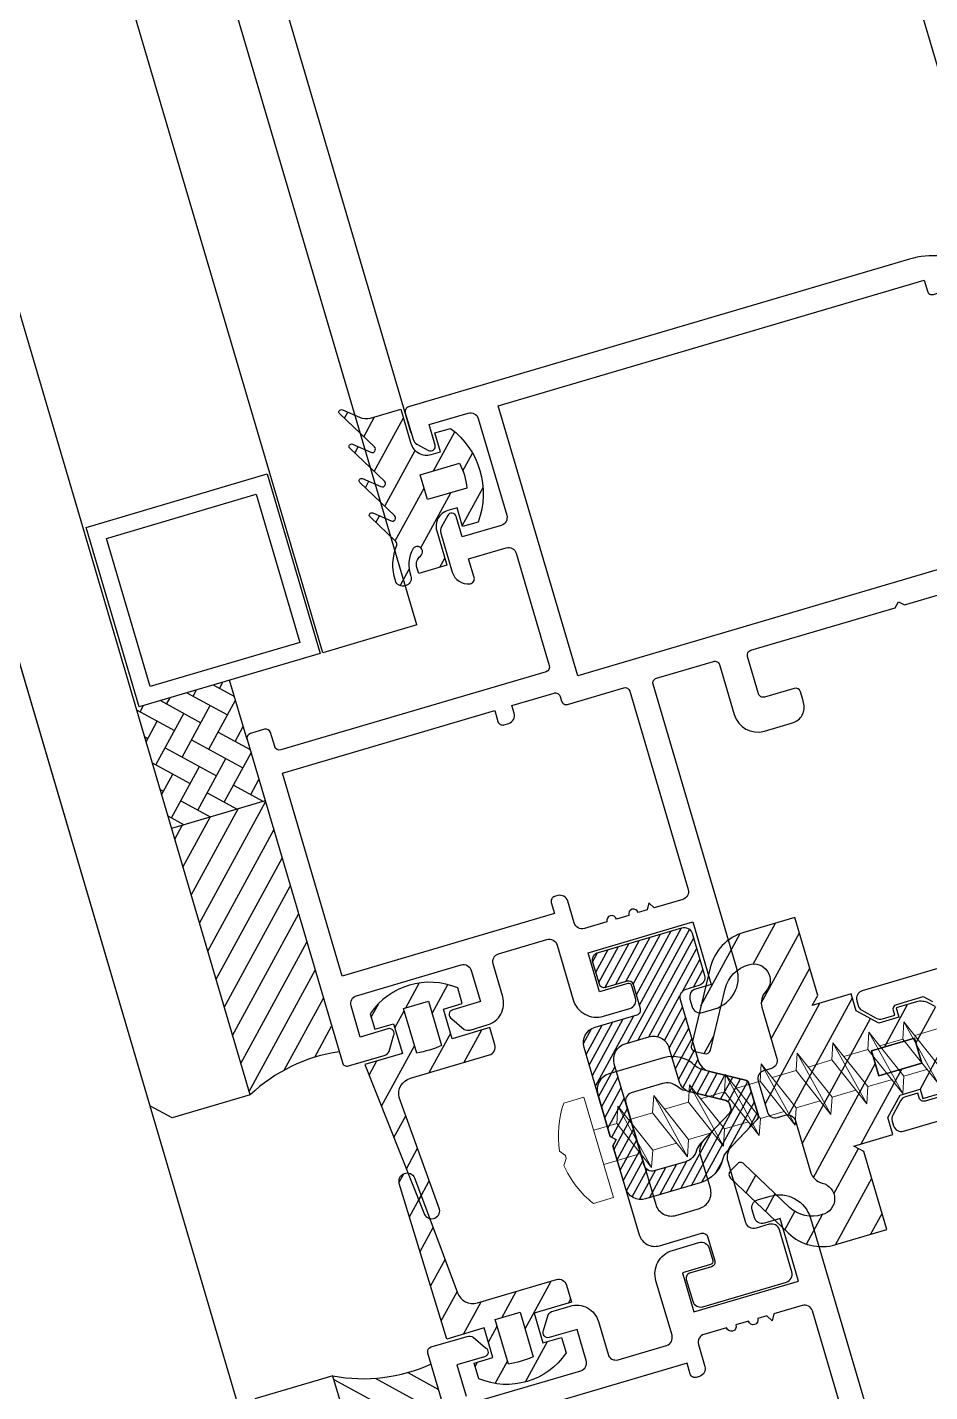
# Model space of a CAD drawing. Header units: millimetres. Extents: x 62878 to 70819, y -67946 to -61850.
# Drawn here: x 64561.86 to 64567.4, y -66936.96 to -66928.58 of the extents above; entities that cross this region are included whole.
import ezdxf

# ---------------------------------------------------------------- set-up
doc = ezdxf.new("R2010")
doc.units = ezdxf.units.MM
doc.layers.add('alan hesabı1', color=7, linetype='Continuous', plot=False)
doc.layers.add('DOGRAMA', color=171, linetype='Continuous', lineweight=0)
pattern_1 = [(61.42665841833924, (64608.11325394075, -67037.48597381616), (0.1394151397588898, -0.07592747398675415), [])]

# ---------------------------------------------------------------- blocks, each defined once
blk = doc.blocks.new('a2we')
at = {"lineweight": 5, "ltscale": 0.5}
for p, q in [((-196.0144480926461, -415.2868589025547), (-196.5925912144022, -417.2488821181558)), ((-196.0144480926461, -415.2868589025547), (-195.4639709594615, -417.7110762494052)), ((-197.5747968978259, -417.6063757508618), (-196.5747276986959, -417.2423803302317)), ((-196.5747276986959, -417.2423803302317), (-194.1582851917165, -418.2620245979042)), ((-194.1582851917165, -418.2620245979042), (-197.5747968978259, -417.6063757508618)), ((-195.1583543907882, -418.6260200186506), (-197.5747968978259, -417.6063757508618)), ((-196.8896500078097, -417.895480952812), (-197.0961171580722, -418.3448917148726)), ((-194.1582851917165, -418.2620245979042), (-195.1583543907882, -418.6260200186506)), ((-197.1143788935161, -419.7428166739272), (-197.1143788935161, -418.4283854465556)), ((-195.1583543907882, -418.6260200186506), (-194.9264251741961, -419.2953524503964)), ((-198.1144480926461, -420.1068120946153), (-197.1143788935161, -419.7428166739268)), ((-197.1143788935161, -419.7428166739268), (-193.9153324771005, -421.0399975355008)), ((-197.1143788935161, -419.7428166739268), (-193.9153324771005, -421.0399975355008)), ((-194.9154016761394, -420.634479622855), (-194.9154016761394, -419.3608343693425)), ((-194.9154016761721, -421.4039929561312), (-198.1144480926461, -420.1068120946153)), ((-193.9153324771005, -421.0399975355008), (-198.1144480926461, -420.1068120946153)), ((-197.1143788935161, -422.2969096404012), (-197.1143788935162, -420.512330007273)), ((-193.9153324771005, -421.0399975355008), (-194.9154016761721, -421.4039929561312)), ((-194.9154016761721, -423.1885725893157), (-194.9154016761721, -421.4039929561312)), ((-198.1144480926461, -422.6609050610894), (-197.1143788935161, -422.2969096404012)), ((-197.1143788935161, -422.2969096404012), (-193.9153324771005, -423.594090501975)), ((-197.1143788935161, -422.2969096404012), (-193.9153324771005, -423.594090501975)), ((-194.9154016761721, -423.9580859226053), (-198.1144480926461, -422.6609050610894)), ((-193.9153324771005, -423.594090501975), (-198.1144480926461, -422.6609050610894)), ((-197.1143788935161, -424.8510026068752), (-197.1143788935162, -423.0664229737469)), ((-193.9153324771005, -423.594090501975), (-194.9154016761721, -423.9580859226053)), ((-194.9154016761721, -425.7426655557898), (-194.9154016761721, -423.9580859226053)), ((-198.1144480926461, -425.2149980275636), (-197.1143788935161, -424.8510026068752)), ((-197.1143788935161, -424.8510026068752), (-193.9153324771005, -426.1481834684492)), ((-197.1143788935161, -424.8510026068752), (-193.9153324771005, -426.1481834684492)), ((-194.9154016761721, -426.5121788890793), (-198.1144480926461, -425.2149980275636)), ((-193.9153324771005, -426.1481834684492), (-198.1144480926461, -425.2149980275636)), ((-197.1143788935161, -427.3050955733496), (-197.1143788935162, -425.6205159402211)), ((-193.9153324771005, -426.1481834684492), (-194.9154016761721, -426.5121788890793)), ((-194.9154016761721, -428.1967585222638), (-194.9154016761721, -426.5121788890793)), ((-198.1144480926461, -427.669090994038), (-197.1143788935161, -427.3050955733496)), ((-197.1143788935161, -427.3050955733496), (-193.9153324771005, -428.6022764349236)), ((-197.1143788935161, -427.3050955733496), (-193.9153324771005, -428.6022764349236)), ((-194.9154016761721, -428.9662718555534), (-198.1144480926461, -427.669090994038)), ((-193.9153324771005, -428.6022764349236), (-198.1144480926461, -427.669090994038)), ((-197.1143788935161, -429.5591885398237), (-197.1143788935161, -428.0237477951896)), ((-193.9153324771005, -428.6022764349236), (-194.9154016761721, -428.9662718555534)), ((-194.9154016761721, -430.450851488738), (-194.9154016761721, -428.9662718555534)), ((-198.1144480926461, -429.9231839605702), (-197.1143788935161, -429.5591885398237)), ((-194.9154016761721, -431.2203648220857), (-198.1144480926461, -429.9231839605702)), ((-193.9153324771005, -430.8563694013976), (-198.1144480926461, -429.9231839605702)), ((-197.1143788935161, -429.5591885398237), (-193.9153324771005, -430.8563694013976)), ((-197.1143788935161, -429.5591885398237), (-193.9153324771005, -430.8563694013976)), ((-197.1143788935161, -431.8132815063559), (-197.1143788935161, -430.2778407616635)), ((-193.9153324771005, -430.8563694013976), (-194.9154016761721, -431.2203648220857)), ((-194.9154016761721, -432.7049444552304), (-194.9154016761721, -431.2203648220857)), ((-198.1144480926461, -432.177276926986), (-197.1143788935161, -431.8132815063559)), ((-194.9154016761721, -433.4744577885599), (-198.1144480926461, -432.177276926986)), ((-193.9153324771005, -433.1104623678716), (-198.1144480926461, -432.177276926986)), ((-197.1143788935161, -431.8132815063559), (-193.9153324771005, -433.1104623678716)), ((-197.1143788935161, -431.8132815063559), (-193.9153324771005, -433.1104623678716)), ((-197.1143788935161, -434.0673744728301), (-197.1143788935161, -432.5319337281958)), ((-193.9153324771005, -433.1104623678716), (-194.9154016761721, -433.4744577885599)), ((-198.1144480926461, -434.4313698935184), (-197.1143788935161, -434.0673744728301)), ((-197.1143788935161, -434.0673744728301), (-193.9153324771005, -435.364555334404)), ((-197.1143788935161, -434.0673744728301), (-193.9153324771005, -435.364555334404)), ((-194.9154016761721, -434.9590374217446), (-194.9154016761721, -433.4744577885599)), ((-194.9154016761721, -435.7285507550341), (-198.1144480926461, -434.4313698935184)), ((-193.9153324771005, -435.364555334404), (-198.1144480926461, -434.4313698935184)), ((-197.1143788935161, -436.3642339800811), (-197.1143788935161, -434.7860266946118)), ((-193.9153324771005, -435.364555334404), (-194.9154016761721, -435.7285507550341)), ((-194.9154016761721, -437.2558969289955), (-194.9154016761721, -435.7285507550341)), ((-198.1144480926461, -436.7282294008277), (-197.1143788935161, -436.3642339800811)), ((-194.9154016761721, -438.0254102623434), (-198.1144480926461, -436.7282294008277)), ((-193.9153324771005, -437.6614148416551), (-198.1144480926461, -436.7282294008277)), ((-197.1143788935161, -436.3642339800811), (-193.9153324771005, -437.6614148416551)), ((-197.1143788935161, -436.3642339800811), (-193.9153324771005, -437.6614148416551)), ((-197.1143788935161, -438.6610934873901), (-197.1143788935161, -437.1337473134849)), ((-193.9153324771005, -437.6614148416551), (-194.9154016761721, -438.0254102623434)), ((-194.9154016761721, -439.5527564362646), (-194.9154016761721, -438.0254102623434)), ((-198.1144480926461, -439.0250889080787), (-197.1143788935161, -438.6610934873901)), ((-194.9154016761721, -440.3222697695944), (-198.1144480926461, -439.0250889080787)), ((-193.9153324771005, -439.9582743489061), (-198.1144480926461, -439.0250889080787)), ((-197.1143788935161, -438.6610934873901), (-193.9153324771005, -439.9582743489061)), ((-197.1143788935161, -438.6610934873901), (-193.9153324771005, -439.9582743489061)), ((-197.1143788935161, -440.9579529946993), (-197.1143788935161, -439.430606820736)), ((-193.9153324771005, -439.9582743489061), (-194.9154016761721, -440.3222697695944)), ((-194.9154016761721, -441.849615943574), (-194.9154016761721, -440.3222697695944)), ((-198.1144480926461, -441.3219484153295), (-197.1143788935161, -440.9579529946993)), ((-194.9154016761721, -442.6191292769035), (-198.1144480926461, -441.3219484153295)), ((-193.9153324771005, -442.2551338562151), (-198.1144480926461, -441.3219484153295)), ((-197.1143788935161, -440.9579529946993), (-193.9153324771005, -442.2551338562151)), ((-197.1143788935161, -443.2537258831643), (-197.1143788935161, -441.7274663280053)), ((-193.9153324771005, -442.2551338562151), (-194.9154016761721, -442.6191292769035)), ((-194.9154016761721, -444.1453888320787), (-194.9154016761721, -442.6191292769035)), ((-198.1144480926461, -443.6177213039109), (-197.1143788935161, -443.2537258831643)), ((-197.1143788935161, -443.2537258831643), (-193.9153324771005, -444.5509067447383)), ((-194.9154016761721, -444.9149021654266), (-198.1144480926461, -443.6177213039109)), ((-193.9153324771005, -444.5509067447383), (-198.1144480926461, -443.6177213039109)), ((-197.1143788935161, -445.5538642814245), (-197.1143788935161, -444.0232392165685)), ((-193.9153324771005, -444.5509067447383), (-194.9154016761721, -444.9149021654266)), ((-194.9154016761721, -446.4455272302989), (-194.9154016761721, -444.9149021654266)), ((-198.1144480926461, -445.9178597020545), (-197.1143788935161, -445.5538642814245)), ((-193.9153324771005, -446.8510451429402), (-198.1144480926461, -445.9178597020545)), ((-194.9154016761721, -447.2150405636282), (-198.1144480926461, -445.9178597020545)), ((-197.1143788935161, -445.5538642814245), (-193.9153324771005, -446.8510451429402)), ((-197.1143788935161, -445.5538642814245), (-193.9153324771005, -446.8510451429402)), ((-197.1143788935161, -447.8540026795677), (-197.1143788935161, -446.3233776147298)), ((-193.9153324771005, -446.8510451429402), (-194.9154016761721, -447.2150405636282)), ((-194.9154016761721, -448.7456656284821), (-194.9154016761721, -447.2150405636282)), ((-197.1143788935161, -447.8540026795677), (-198.1144480926461, -448.2179981003141)), ((-194.9154016761721, -449.5151789618299), (-198.1144480926461, -448.2179981003141)), ((-198.1144480926461, -448.2179981003141), (-193.9153324771005, -449.1511835411412)), ((-193.9153324771005, -449.1511835411412), (-197.1143788935161, -447.8540026795677)), ((-197.1143788935161, -450.1541410778275), (-197.1143788935161, -448.6235160129718)), ((-193.9153324770423, -449.1511835411412), (-194.9154016761721, -449.5151789618299)), ((-198.1144480926461, -450.5181364984577), (-197.1143788935161, -450.1541410778275)), ((-197.1143788935161, -450.1541410778275), (-193.9153324770423, -451.4513219393434)), ((-194.9154016761723, -451.0458040266858), (-194.9154016761721, -449.5151789618299)), ((-194.9154016761721, -451.8153173600317), (-198.1144480926461, -450.5181364984577)), ((-193.9153324770423, -451.4513219393434), (-198.1144480926461, -450.5181364984577)), ((-197.1143788935161, -453.2868589025547), (-197.1143788935162, -450.9236544111328)), ((-193.9153324770423, -451.4513219393434), (-194.9154016761721, -451.8153173600317)), ((-194.9154016761721, -453.2868589025547), (-194.9154016761721, -451.8153173600317)), ((-192.7980524524961, -453.2868589025547), (-199.230843732796, -453.2868589025547)), ((-199.230843732796, -454.5827171301502), (-199.230843732796, -453.2868589025547)), ((-192.7980524524961, -454.5827171301502), (-192.7980524524961, -453.2868589025547))]:
    blk.add_line(p, q, dxfattribs=at)
blk.add_lwpolyline([(-196.4690204826777, -455.6637351848848), (-196.1125089353335, -455.3998333582319), (-195.9163872499585, -455.3998333582319), (-195.5598757026143, -455.6637351848848)], dxfattribs=at)
for centre, radius, start, end in [((-196.9143788935627, -418.4283854465556), 0.2, 155.3251238657465, 180), ((-195.115401676151, -419.3608343693425), 0.2, 0, 19.11162363728389), ((-195.6603624057317, -449.5292358589606), 6.187568978619671, 234.757305859688, 262.4904896380407), ((-196.3685337795604, -449.5292358589606), 6.187568978619673, 277.5095103619591, 305.2426941403116)]:
    blk.add_arc(centre, radius, start, end, dxfattribs=at)

msp = doc.modelspace()

# ---------------------------------------------------------------- hatches: boundary and pattern name
at = {"layer": 'DOGRAMA', "lineweight": -2}
h = msp.add_hatch(dxfattribs=at)
h.set_pattern_fill('ANSI31', color=256, scale=0.05, angle=433.5057849383392, style=0)
h.set_pattern_definition(pattern_1)
edge = h.paths.add_edge_path(flags=16)
edge.add_arc((64564.1593239592, -66931.4403767307), 0.4000000000114226, 4.8896994008063075, 27.963617466621088, ccw=False)
edge.add_line((64564.55786821373, -66931.40628161092), (64564.31623253153, -66931.47752104265))
edge.add_line((64564.31623253153, -66931.47752104265), (64564.27098648783, -66931.32405184205))
edge.add_line((64564.27098648783, -66931.32405184205), (64564.51262216998, -66931.25281241034))
edge = h.paths.add_edge_path()
edge.add_arc((64564.15932395917, -66931.44037673058), 0.4999999999933307, -20.443239228577113, 53.296556063619505, ccw=False)
edge.add_line((64564.62783329258, -66931.61501637242), (64564.53191504221, -66931.64329514977))
edge.add_line((64564.53191504221, -66931.64329514977), (64564.49798050943, -66931.52819324928))
edge.add_line((64564.49798050943, -66931.52819324928), (64564.44042955925, -66931.5451605157))
edge.add_arc((64564.46870833657, -66931.64107876609), 0.1000000000210878, 106.4266584200727, 196.4266584228925)
edge.add_line((64564.37279008618, -66931.66935754342), (64564.43500339628, -66931.8803776942))
edge.add_line((64564.43500339628, -66931.8803776942), (64564.26235054559, -66931.93127949336))
edge.add_line((64564.26235054559, -66931.93127949336), (64564.25118625555, -66931.89341154894))
edge.add_arc((64564.3135331183, -66931.87503034374), 0.06499999999730506, 128.0173228555133, 196.4266583664971, ccw=False)
edge.add_arc((64564.25336622767, -66931.79806820923), 0.0326894307357409, 308.0173229350045, 501.8569375627731)
edge.add_arc((64564.40110115586, -66931.87596664383), 0.1992591642444687, 150.5104368826005, 200.7763440424505)
edge.add_arc((64564.16645624116, -66931.95952205098), 0.05002797727592281, -162.60118296364044, 14.912053363800908, ccw=False)
edge.add_arc((64564.4273212225, -66931.87796419497), 0.323345041266612, 158.0409955245116, 197.3673056790822, ccw=False)
edge.add_arc((64564.10888529719, -66931.74957268892), 0.0199999999898547, 338.0409955605944, 406.4266584399261)
edge.add_line((64564.12267094774, -66931.73508283598), (64563.96325479523, -66931.5834142592))
edge.add_arc((64563.97359403317, -66931.5725468695), 0.01500000000500317, 66.42665839483561, 226.4266583744867, ccw=False)
edge.add_line((64563.97959287257, -66931.55879863595), (64564.09244169179, -66931.60803855759))
edge.add_arc((64564.10044014433, -66931.58970757951), 0.02000000001244582, 246.4266584186867, 406.4266583507856)
edge.add_line((64564.11422579491, -66931.57521772658), (64563.90104148519, -66931.37239410845))
edge.add_arc((64563.9113807231, -66931.36152671873), 0.01500000000050035, 66.42665851895629, 226.4266584732055, ccw=False)
edge.add_line((64563.91737956248, -66931.34777848516), (64564.03022838171, -66931.39701840679))
edge.add_arc((64564.03822683424, -66931.37868742872), 0.01999999999910828, 246.4266584020146, 406.4266583946219)
edge.add_line((64564.05201248482, -66931.36419757578), (64563.83882817506, -66931.16137395761))
edge.add_arc((64563.84916741298, -66931.1505065679), 0.01500000000551554, 66.42665844578119, 226.4266584530703, ccw=False)
edge.add_line((64563.85516625238, -66931.13675833434), (64563.96801507161, -66931.18599825595))
edge.add_arc((64563.97601352414, -66931.1676672779), 0.01999999998577074, 246.4266583853426, 406.4266583946219)
edge.add_line((64563.98979917472, -66931.15317742496), (64563.77661486496, -66930.95035380681))
edge.add_arc((64563.78695410289, -66930.9394864171), 0.01499999999998798, 66.42665842030851, 226.4266583946219, ccw=False)
edge.add_line((64563.79295294229, -66930.92573818355), (64563.89824399536, -66930.97168038515))
edge.add_arc((64563.93823625799, -66930.88002549479), 0.09999999998560037, 246.4266584359164, 286.426658439142)
edge.add_line((64563.96651503533, -66930.97594374513), (64564.15221562309, -66930.92119519052))
edge.add_line((64564.15221562309, -66930.92119519052), (64564.21442893317, -66931.1322153413))
edge.add_arc((64564.31034718355, -66931.10393656397), 0.1000000000161664, 196.4266584252503, 286.4266584200727)
edge.add_line((64564.33862596087, -66931.19985481436), (64564.3961769111, -66931.18288754798))
edge.add_line((64564.3961769111, -66931.18288754798), (64564.3622423783, -66931.06778564755))
edge.add_line((64564.3622423783, -66931.06778564755), (64564.45816062869, -66931.03950687022))
h = msp.add_hatch(dxfattribs=at)
h.set_pattern_fill('AR-HBONE', color=256, scale=0.03, angle=433.5057849383392, style=0)
h.set_pattern_definition([(331.4266584183393, (64596.29012914405, -66918.499295214), (0.1627786686581245, 0.04799067648917342), [0.359999999999998, -0.1199999999999995]), (61.42665841833924, (64596.39551381658, -66918.55668921008), (0.1627786686581245, 0.04799067648917342), [0.3599999999999978, -0.1199999999999994])])
h.paths.add_polyline_path([(64563.17094656605, -66932.82645397549), (64563.10024962277, -66932.58665834957), (64562.52474012057, -66932.75633101347), (64562.74347019442, -66933.49823741736), (64563.31897969658, -66933.32856475348)])
h = msp.add_hatch(dxfattribs=at)
h.set_pattern_fill('ANSI31', color=256, scale=0.03999999999999999, angle=433.5057849383392, style=0)
h.set_pattern_definition([(61.42665841833924, (64613.85384573586, -67056.9573786407), (0.1115321118071118, -0.06074197918940329), [])])
h.paths.add_polyline_path([(64563.37079926572, -66933.60157664218, 0.4142135623420975), (64563.40495344834, -66933.62017749729), (64563.77328452287, -66934.86951270832, 0.1532309010706403), (64563.22605379798, -66935.13510362255), (64562.82166728242, -66933.76347264233)])
h.paths.add_polyline_path([(64563.31897969658, -66933.32856475348), (64563.38940012079, -66933.56742245959, 0.4142135623575963), (64563.37079926572, -66933.60157664218), (64562.82166728242, -66933.76347264233), (64562.74347019442, -66933.49823741736)])
h = msp.add_hatch(dxfattribs=at)
h.set_pattern_fill('ANSI31', color=256, scale=0.05, angle=433.5057849383392, style=0)
h.set_pattern_definition(pattern_1)
edge = h.paths.add_edge_path(flags=16)
edge.add_arc((64567.69985761818, -66934.78570502679), 0.04999999999144209, 286.426658404795, 376.4266584024372)
edge.add_line((64567.74781674337, -66934.77156563815), (64567.73084947696, -66934.71401468791))
edge.add_arc((64567.68289035177, -66934.7281540766), 0.05000000001076637, 16.42665845042108, 106.4266584480633)
edge.add_line((64567.66875096309, -66934.6801949514), (64567.4529348998, -66934.74382220037))
edge.add_line((64567.4529348998, -66934.74382220037), (64567.4981809435, -66934.89729140094))
edge.add_line((64567.4981809435, -66934.89729140094), (64567.71399700682, -66934.83366415197))
h.paths.add_polyline_path([(64567.35430356794, -66934.93970956691), (64567.30905752425, -66934.78624036635), (64567.04528233573, -66934.86400700397), (64567.09052837945, -66935.01747620454)], flags=16)
edge = h.paths.add_edge_path()
edge.add_arc((64567.65278654273, -66934.67447606362), 0.1999999999926195, 35.86043952762385, 106.4266584136128)
edge.add_line((64567.59622898812, -66934.48263956289), (64567.5422227555, -66934.49856176975))
edge.add_line((64567.5422227555, -66934.49856176975), (64567.55919002189, -66934.55611271996))
edge.add_line((64567.55919002189, -66934.55611271996), (64567.43614199342, -66934.59238994338))
edge.add_line((64567.43614199342, -66934.59238994338), (64567.39800024397, -66934.57161740253))
edge.add_arc((64567.35017191392, -66934.65943796297), 0.09999999995770992, 61.42665841553251, 106.4266584135092)
edge.add_line((64567.32189313662, -66934.56351971264), (64567.19691705422, -66934.60036536808))
edge.add_line((64567.19691705422, -66934.60036536808), (64567.21388432061, -66934.65791631833))
edge.add_line((64567.21388432061, -66934.65791631833), (64567.0908362921, -66934.69419354171))
edge.add_line((64567.0908362921, -66934.69419354171), (64566.95208867755, -66934.61862961146))
edge.add_line((64566.95208867755, -66934.61862961146), (64566.92146720961, -66934.51476523306))
edge.add_line((64566.92146720961, -66934.51476523306), (64566.68167158368, -66934.58546217634))
edge.add_line((64566.68167158368, -66934.58546217634), (64566.7154913202, -66934.52336366252))
edge.add_line((64566.7154913202, -66934.52336366252), (64566.5740974336, -66934.04377241067))
edge.add_line((64566.5740974336, -66934.04377241067), (64566.26064391554, -66934.13618529563))
edge.add_arc((64566.34548024748, -66934.42394004673), 0.2999999999992015, 106.4266584178849, 166.4266584183156)
edge.add_line((64566.053859157, -66934.35353308982), (64565.93856022818, -66934.83109384276))
edge.add_arc((64565.9677223372, -66934.83813453846), 0.02999999997447413, 166.4266584011719, 256.4266584114185)
edge.add_line((64565.96068164151, -66934.86729664747), (64566.01900585964, -66934.88137803886))
edge.add_arc((64566.02604655531, -66934.8522159298), 0.03000000000471506, 256.426658458002, 346.4266584412328)
edge.add_line((64566.05520866437, -66934.85925662548), (64566.14611790788, -66934.48271638165))
edge.add_arc((64566.3405319682, -66934.5296543529), 0.1999999999823359, 104.50706108595091, 166.426658427445, ccw=False)
edge.add_arc((64566.32322234, -66934.43050215986), 0.1000000000150432, -43.573341588137225, 109.14150601560621, ccw=False)
edge.add_arc((64566.46812086942, -66934.56835866555), 0.09999999994398419, 136.4266584101636, 196.4266584106894)
edge.add_line((64566.3722026191, -66934.59663744284), (64566.46461622661, -66934.91009341169))
edge.add_arc((64566.41665710141, -66934.92423280032), 0.0500000000082639, -73.5733416126335, 16.42665838172701, ccw=False)
edge.add_line((64566.43079649004, -66934.97219192552), (64566.3828516233, -66934.98632711048))
edge.add_arc((64566.39699101198, -66935.03428623566), 0.0499999999996723, 106.4266584367842, 196.426658439142)
edge.add_line((64566.34903188681, -66935.04842562434), (64566.40558944144, -66935.24026212507))
edge.add_arc((64566.45354856663, -66935.2261227364), 0.05000000000253616, 196.4266584184318, 286.4266584160741)
edge.add_line((64566.46768795529, -66935.2740818616), (64566.51563282201, -66935.25994667666))
edge.add_arc((64566.52977221068, -66935.3079058018), 0.04999999996969886, 16.42665842786289, 106.42665843821811, ccw=False)
edge.add_line((64566.57773133583, -66935.29376641315), (64566.67014494335, -66935.607222382))
edge.add_arc((64566.76606319373, -66935.57894360465), 0.1000000000202815, 196.4266584332476, 256.4266584363893)
edge.add_arc((64566.71912522244, -66935.77335766498), 0.09999999998190286, -76.28818919768707, 76.42665839614318, ccw=False)
edge.add_arc((64566.67987729597, -66935.6806733574), 0.1999999999079647, 226.4266584159106, 288.34625576114, ccw=False)
edge.add_line((64566.54202079033, -66935.82557188679), (64566.2613819953, -66935.55857205053))
edge.add_arc((64566.24070351948, -66935.58030682996), 0.02999999998544276, 46.42665846411646, 136.4266584444705)
edge.add_line((64566.21896874006, -66935.55962835412), (64566.17761178835, -66935.60309791297))
edge.add_arc((64566.19934656774, -66935.62377638882), 0.02999999997940282, 136.4266583956005, 226.4266584056681)
edge.add_line((64566.1786680919, -66935.64551116822), (64566.53459837137, -66935.98414334605))
edge.add_arc((64566.74138312993, -66935.7667955519), 0.2999999999917787, 226.4266584123521, 286.4266584138862)
edge.add_line((64566.82621946185, -66936.054550303), (64567.13967297996, -66935.962137418))
edge.add_line((64567.13967297996, -66935.962137418), (64566.99827909335, -66935.4825461662))
edge.add_line((64566.99827909335, -66935.4825461662), (64566.93618057951, -66935.44872642963))
edge.add_line((64566.93618057951, -66935.44872642963), (64567.17597620544, -66935.37802948635))
edge.add_line((64567.17597620544, -66935.37802948635), (64567.14535473752, -66935.27416510797))
edge.add_line((64567.14535473752, -66935.27416510797), (64567.22091866777, -66935.13541749341))
edge.add_line((64567.22091866777, -66935.13541749341), (64567.34396669617, -66935.09914027002))
edge.add_line((64567.34396669617, -66935.09914027002), (64567.36093396261, -66935.15669122023))
edge.add_line((64567.36093396261, -66935.15669122023), (64567.48591004508, -66935.11984556474))
edge.add_arc((64567.45763126778, -66935.02392731443), 0.09999999994306791, 286.426658415867, 331.4266584171997)
edge.add_line((64567.54545182821, -66935.07175564447), (64567.56622436908, -66935.03361389507))
edge.add_line((64567.56622436908, -66935.03361389507), (64567.6892723975, -66934.99733667167))
edge.add_line((64567.6892723975, -66934.99733667167), (64567.70623966392, -66935.05488762187))
edge.add_line((64567.70623966392, -66935.05488762187), (64567.7602458965, -66935.038965415))
edge.add_arc((64567.7036883419, -66934.84712891423), 0.2000000000298303, 286.4266584080767, 356.992877291433)
edge.add_arc((64567.43356081482, -66934.83293845727), 0.4704999999593023, 356.9928773078851, 395.8604395416931)
at = {"layer": 'DOGRAMA', "lineweight": -2, "ltscale": 5}
h = msp.add_hatch(dxfattribs=at)
h.set_pattern_fill('ANSI31', color=256, scale=0.015, angle=433.5057849383392, style=0)
h.set_pattern_definition([(61.42665841833924, (64608.11325394075, -67037.48597381616), (0.04182454192766689, -0.02277824219602622), [])])
edge = h.paths.add_edge_path(flags=16)
edge.add_line((64566.17330997875, -66935.19034058688), (64566.18102361855, -66935.21650433593))
edge.add_arc((64566.15224814344, -66935.22498796908), 0.02999999998917639, -43.573341654248225, 16.42665833845882, ccw=False)
edge.add_line((64566.17398292282, -66935.24566644496), (64565.9945224529, -66935.43429416374))
edge.add_arc((64566.06697171762, -66935.50322241656), 0.09999999997561247, 136.4266584274046, 164.2856165380621)
edge.add_arc((64565.87444696068, -66935.44905399448), 0.0999999999933771, 286.42665841679093, 344.2856165322943, ccw=False)
edge.add_line((64565.90272573799, -66935.54497224484), (64565.7107048307, -66935.60158416654))
edge.add_arc((64565.69656544205, -66935.55362504136), 0.04999999999349964, 196.426658404795, 286.42665841279234, ccw=False)
edge.add_line((64565.64860631687, -66935.56776443), (64565.46479426428, -66934.94429580263))
edge.add_arc((64565.56071251466, -66934.9160170253), 0.1000000000091874, 106.42665842642921, 196.4266584264291, ccw=False)
edge.add_line((64565.53243373732, -66934.82009877493), (64565.67649551946, -66934.7776262419))
edge.add_arc((64565.70477429678, -66934.8735444923), 0.1000000000190303, 16.42665842525031, 106.4266584160741, ccw=False)
edge.add_line((64565.80069254716, -66934.84526571496), (64565.86044440704, -66935.04793691933))
edge.add_arc((64565.95636265739, -66935.01965814205), 0.09999999997590521, 196.4266584059739, 256.4266584083003)
edge.add_line((64565.93289367174, -66935.11686517218), (64566.15157519931, -66935.16966211106))
edge.add_arc((64566.14453450366, -66935.19882422012), 0.02999999999788469, 16.426658510193874, 76.42665851203378, ccw=False)
edge = h.paths.add_edge_path()
edge.add_line((64565.62559372031, -66934.60497339127), (64565.58176161547, -66934.45630010318))
edge.add_arc((64565.55298614036, -66934.46478373636), 0.03000000000438556, 16.42665838784449, 106.4266583878445)
edge.add_line((64565.54450250717, -66934.43600826124), (64565.41021695665, -66934.47559854951))
edge.add_arc((64565.40173332348, -66934.44682307441), 0.02999999998837007, 196.4266583690461, 286.4266583823749, ccw=False)
edge.add_line((64565.37295784838, -66934.45530670758), (64565.33336756005, -66934.32102115708))
edge.add_arc((64565.38132668527, -66934.30688176845), 0.05000000002920081, 106.4266583746537, 196.4266583746537, ccw=False)
edge.add_line((64565.36718729664, -66934.25892264323), (64565.88034993607, -66934.10763118457))
edge.add_arc((64565.89448932474, -66934.15559030979), 0.05000000003948857, 16.426658404285092, 106.4266584146402, ccw=False)
edge.add_line((64565.94244844997, -66934.14145092113), (64566.01880114867, -66934.40043019714))
edge.add_arc((64565.9708420235, -66934.4145695858), 0.04999999998857822, -73.57334158249222, 16.426658423147387, ccw=False)
edge.add_line((64565.98498141215, -66934.46252871097), (64565.90345089933, -66934.48656567166))
edge.add_arc((64565.917590288, -66934.53452479684), 0.0499999999996723, 106.4266584367842, 196.4266584367842)
edge.add_line((64565.86963116282, -66934.54866418551), (64565.97983164305, -66934.92245111185))
edge.add_arc((64566.0757498934, -66934.89417233455), 0.09999999998699928, 196.4266584127923, 256.4266584183619)
edge.add_line((64566.05228090777, -66934.9913793647), (64566.27096243532, -66935.04417630359))
edge.add_arc((64566.26392173967, -66935.07333841264), 0.0299999999854468, 16.426658483536073, 76.4266584920033, ccw=False)
edge.add_line((64566.29269721476, -66935.06485477941), (64566.34939113362, -66935.25715381144))
edge.add_arc((64566.32061565849, -66935.26563744465), 0.03000000001959474, -43.573341567064915, 16.426658437230174, ccw=False)
edge.add_line((64566.34235043793, -66935.28631592052), (64566.15630718245, -66935.4818626885))
edge.add_arc((64566.22875644714, -66935.55079094137), 0.09999999999464848, 136.4266583917484, 166.9153301017776)
edge.add_arc((64565.93654547451, -66935.48287373103), 0.1999999999871614, 286.42665842878694, 346.9153301402103, ccw=False)
edge.add_line((64565.99310302917, -66935.67471023175), (64565.65720474629, -66935.77374031942))
edge.add_arc((64565.628925969, -66935.67782206903), 0.1000000000108001, 196.4266584000794, 286.4266584000794, ccw=False)
edge.add_line((64565.53300771862, -66935.70610084632), (64565.45665501986, -66935.44712157037))
edge.add_line((64565.45665501986, -66935.44712157037), (64565.47694686178, -66935.40986246205))
edge.add_line((64565.47694686178, -66935.40986246205), (64565.43968775347, -66935.38957062011))
edge.add_line((64565.43968775347, -66935.38957062011), (64565.27849872274, -66934.84283659304))
edge.add_arc((64565.37441697311, -66934.81455781571), 0.1000000000022085, 106.42665842478829, 196.426658427608, ccw=False)
edge.add_line((64565.34613819578, -66934.71863956536), (64565.60530187839, -66934.64223249955))
edge.add_arc((64565.59681824521, -66934.61345702446), 0.02999999997646968, 286.426658403563, 376.4266584223615)
at = {"layer": 'DOGRAMA', "lineweight": -2}
h = msp.add_hatch(dxfattribs=at)
h.set_pattern_fill('ANSI31', color=256, scale=0.05, angle=433.5057849383392, style=0)
h.set_pattern_definition(pattern_1)
edge = h.paths.add_edge_path(flags=16)
edge.add_arc((64564.13907522872, -66934.2183531729), 0.6682513992307396, 279.5509791985777, 293.3023376289741, ccw=False)
edge.add_line((64564.24995490417, -66934.8773415113), (64564.16930549922, -66934.60378831888))
edge.add_line((64564.16930549922, -66934.60378831888), (64564.32277469985, -66934.5585422752))
edge.add_line((64564.32277469985, -66934.5585422752), (64564.40342410476, -66934.8320954676))
edge = h.paths.add_edge_path()
edge.add_line((64564.7303654391, -66934.82713205513), (64564.69925878406, -66934.72162197971))
edge.add_line((64564.69925878406, -66934.72162197971), (64564.46905498315, -66934.78949104527))
edge.add_line((64564.46905498315, -66934.78949104527), (64564.41532530626, -66934.60724636957))
edge.add_line((64564.41532530626, -66934.60724636957), (64564.53042720674, -66934.57331183681))
edge.add_line((64564.53042720674, -66934.57331183681), (64564.50214842942, -66934.47739358642))
edge.add_arc((64564.33029074682, -66934.88461457916), 0.4419999999943881, 67.11901030365813, 145.7343065377986)
edge.add_line((64563.96500622736, -66934.63575473941), (64563.99328500465, -66934.73167298977))
edge.add_line((64563.99328500465, -66934.73167298977), (64564.10838690511, -66934.697738457))
edge.add_line((64564.10838690511, -66934.697738457), (64564.16211658203, -66934.87998313268))
edge.add_line((64564.16211658203, -66934.87998313268), (64563.93191278112, -66934.94785219827))
edge.add_line((64563.93191278112, -66934.94785219827), (64564.2939600035, -66935.85971221584))
edge.add_arc((64564.34191912868, -66935.8455728272), 0.04999999999842106, 196.4266584024372, 369.7168216089896)
edge.add_line((64564.39120182665, -66935.83713388882), (64564.14193320824, -66935.15049742706))
edge.add_arc((64564.23942802402, -66935.12825420575), 0.0999999999950081, 106.42665842314739, 192.8519288595876, ccw=False)
edge.add_line((64564.2111492467, -66935.0323359554), (64564.69654570257, -66934.88923056897))
edge.add_arc((64564.68240631391, -66934.84127144377), 0.05000000000951513, 286.4266584160741, 376.4266584024372)
h = msp.add_hatch(dxfattribs=at)
h.set_pattern_fill('ANSI31', color=256, scale=0.05, angle=433.5057849383392, style=0)
h.set_pattern_definition(pattern_1)
edge = h.paths.add_edge_path(flags=16)
edge.add_arc((64564.70263967176, -66936.12989675728), 0.668251399286252, 279.5509792034934, 293.30233763371655, ccw=False)
edge.add_line((64564.81351934728, -66936.78888509572), (64564.73286994242, -66936.51533190334))
edge.add_line((64564.73286994242, -66936.51533190334), (64564.88633914297, -66936.4700858596))
edge.add_line((64564.88633914297, -66936.4700858596), (64564.96698854787, -66936.74363905202))
edge = h.paths.add_edge_path()
edge.add_line((64565.17065452228, -66936.3028591719), (64565.20176117736, -66936.4083692473))
edge.add_line((64565.20176117736, -66936.4083692473), (64564.97155737646, -66936.47623831287))
edge.add_line((64564.97155737646, -66936.47623831287), (64565.02528705335, -66936.65848298855))
edge.add_line((64565.02528705335, -66936.65848298855), (64565.14038895379, -66936.6245484558))
edge.add_line((64565.14038895379, -66936.6245484558), (64565.16866773112, -66936.72046670613))
edge.add_arc((64564.80338321169, -66936.47160686638), 0.4419999999766817, 247.11901030292472, 325.73430653620545, ccw=False)
edge.add_line((64564.63152552909, -66936.87882785911), (64564.60324675173, -66936.78290960877))
edge.add_line((64564.60324675173, -66936.78290960877), (64564.71834865218, -66936.74897507599))
edge.add_line((64564.71834865218, -66936.74897507599), (64564.66461897532, -66936.56673040027))
edge.add_line((64564.66461897532, -66936.56673040027), (64564.43441517442, -66936.63459946583))
edge.add_line((64564.43441517442, -66936.63459946583), (64564.14314392291, -66935.67849446186))
edge.add_arc((64564.19110304808, -66935.66435507321), 0.04999999998446312, 23.136495230229116, 196.4266584071528, ccw=False)
edge.add_line((64564.23708161842, -66935.6447089268), (64564.50091234173, -66936.35043086216))
edge.add_arc((64564.59488077526, -66936.31622657145), 0.1000000000114487, 200.0013879794629, 286.4266584224305)
edge.add_line((64564.62315955258, -66936.41214482182), (64565.10855600847, -66936.26903943536))
edge.add_arc((64565.1226953971, -66936.31699856053), 0.04999999998732699, 16.426658386442625, 106.4266583888004, ccw=False)
h = msp.add_hatch(dxfattribs=at)
h.set_pattern_fill('ANSI31', color=256, scale=0.03999999999999999, angle=433.5057849383392, style=0)
h.set_pattern_definition([(331.4266584183393, (64540.17817706438, -66807.05827039307), (0.06074197918940329, 0.1115321118071118), [])])
h.paths.add_polyline_path([(64564.68859028866, -66938.07136710931, -0.4142135623420975), (64564.70719114372, -66938.03721292668), (64564.33886006919, -66936.78787771566, -0.1532309010706403), (64563.73507178968, -66936.86163212919), (64564.13945830534, -66938.23326310942)])
h.paths.add_polyline_path([(64564.79316489546, -66938.32882567054), (64564.72274447127, -66938.0899679644, -0.4142135623575963), (64564.68859028866, -66938.07136710931), (64564.13945830534, -66938.23326310942), (64564.21765539329, -66938.4984983344)])

# ---------------------------------------------------------------- linework, layer by layer
at = {"layer": 'alan hesabı1'}
msp.add_lwpolyline([(63724.95426861863, -65595.46300699344), (64131.54280300612, -65475.35181634451), (64132.28794008258, -65475.75773597493), (64579.09331549415, -66991.10609428944), (64176.60329802258, -67109.7100704219), (64175.12696321385, -67104.70251828383), (64170.38691273129, -67106.09998781179)], close=True, dxfattribs=at)
at = {"layer": 'DOGRAMA', "lineweight": -2}
for p, q in [((64563.22605379802, -66935.13510362254), (64535.01975213538, -66839.47646039874)), ((64534.46538078226, -66839.75524597606), (64562.60911417343, -66935.201695626)), ((64567.93704808676, -66930.46268873142), (64541.54903862015, -66840.97058823772)), ((64564.25126862717, -66932.24731302175), (64537.44774041001, -66841.34602530483)), ((64563.67220768554, -66932.41803272693), (64536.87224416738, -66841.51574293706)), ((64564.21679526959, -66931.06949922632), (64538.09472418632, -66842.47930020229)), ((64564.25126862716, -66932.24731302178), (64563.67220768554, -66932.41803272693)), ((64563.20770897657, -66932.95114770095), (64563.10024962275, -66932.58665834958)), ((64563.31897969665, -66933.32856475345), (64562.74347019442, -66933.49823741736)), ((64563.31897969665, -66933.32856475345), (64562.74347019442, -66933.49823741736)), ((64563.22605379798, -66935.13510362255), (64562.74646254613, -66935.27649750911)), ((64562.74646254614, -66935.27649750914), (64562.60911417343, -66935.201695626)), ((64563.73507178969, -66936.86163212916), (64563.25548053782, -66937.00302601575)), ((64591.97859267001, -67032.64625168561), (64563.73537864413, -66936.86242414561))]:
    msp.add_line(p, q, dxfattribs=at)
at = {"layer": 'DOGRAMA', "lineweight": -2, "ltscale": 0.5}
for points in [[(64567.90013572347, -66930.33750441526, 0.4142135623730951), (64567.27915058508, -66929.99930705), (64564.20017474829, -66930.90705580183, 0.4142135623730951), (64564.17988290637, -66930.94431491014), (64564.22775604849, -66931.10669491622, 0.1991096956269791), (64564.25180461995, -66931.1364591768), (64564.32268386366, -66931.17506102411, 0.6680969080520953), (64564.36333743948, -66931.14222438035), (64564.32609146187, -66931.01589045276), (64564.5658870878, -66930.94519350948, -0.4142135623730951), (64564.62798560166, -66930.97901324603), (64564.80331402098, -66931.57370639828, -0.4142135623730951), (64564.76949428444, -66931.63580491215), (64564.52969865854, -66931.70650185543), (64564.49244985305, -66931.58015833602, 0.6680969080520438), (64564.44048476636, -66931.57462767964), (64564.40188291902, -66931.64550692336, 0.1989616347782854), (64564.39783027104, -66931.68356645755), (64564.4685300422, -66931.9233716753, 0.3728392455561729), (64564.57873384709, -66931.9940652206, 0.4568501953068724), (64564.60322347958, -66931.95588930637), (64564.5692889468, -66931.84078740592), (64564.79949274765, -66931.77291834039, -0.4142135623730951), (64564.86159126146, -66931.80673807689), (64565.06519845818, -66932.49734947954, -0.4142135623730951), (64565.04490661623, -66932.53460858784), (64563.41429636004, -66933.01534780221, -0.4142135623730951), (64563.37703725171, -66932.9950559603), (64563.35158635214, -66932.90872953499, 0.4142135623730951), (64563.31432724382, -66932.88843769305), (64563.22800081848, -66932.91388859264, 0.4142135623730951), (64563.20770897657, -66932.95114770095), (64563.79307966702, -66934.93665548356, 0.4142135623730951), (64563.83033877534, -66934.95694732545), (64564.05026973161, -66934.89210691696, 0.1989616347783402), (64564.08004358404, -66934.86805551761), (64564.10817996154, -66934.7720397717, 0.6680475602943508), (64564.073344547, -66934.72892079227), (64563.90302250976, -66934.77913541715), (64563.84646495517, -66934.58729891642, -0.4142135623730951), (64563.8802846917, -66934.52520040257), (64564.52293696916, -66934.33573259455, -0.4142135623730951), (64564.585035483, -66934.36955233107), (64564.64159303762, -66934.56138883183), (64564.47127100042, -66934.6116034567, 0.6680475602943992), (64564.4653987096, -66934.66672394925), (64564.54113220532, -66934.73211660719, 0.1991096956271691), (64564.57918214775, -66934.73617208308), (64564.68401120358, -66934.70526620735, 0.4142135623730951), (64564.77870646588, -66934.5313903686), (64564.71932103352, -66934.32996204283, -0.4142135623730951), (64564.75314077005, -66934.26786352899), (64565.0504873462, -66934.18019931934, -0.4142135623730951), (64565.11258586004, -66934.21401905583), (64565.21156158061, -66934.54973293212, 0.4142135623730951), (64565.39785712216, -66934.65119214171), (64565.56091814777, -66934.60311822026, 0.4142135623730951), (64565.59473788428, -66934.54101970642), (64565.57211486244, -66934.46428510614, 0.4142135623730951), (64565.5472754569, -66934.45075721151), (64565.37462260625, -66934.50165901067), (64565.30392566296, -66934.26186338473), (64565.94657794042, -66934.07239557676), (64566.0596930497, -66934.4560685782), (64565.96377479933, -66934.48434735552, 0.4142135623730951), (64565.92995506277, -66934.54644586936), (64565.94409445144, -66934.59440499455, 0.4142135623730951), (64566.00619296527, -66934.62822473109), (64566.08292756556, -66934.60560170923, 0.4142135623730951), (64566.21820651167, -66934.35720765385), (64565.70353276451, -66932.61149549717, -0.4142135623730951), (64565.72382460644, -66932.57423638887), (64566.07392622029, -66932.47101885168, -0.4142135623730951), (64566.11118532858, -66932.4913106936), (64566.20167741598, -66932.79824909476, 0.4142135623730951), (64566.38797295754, -66932.89970830432), (64566.5606258082, -66932.84880650518, 0.4142135623730951), (64566.62826528126, -66932.7246094775), (64566.62260952577, -66932.70542582741), (64566.6084701371, -66932.65746670224, 0.4142135623730951), (64566.57121102878, -66932.63717486033), (64566.38896635312, -66932.69090453722, -0.4142135623730951), (64566.35170724482, -66932.67061269529), (64566.2838381792, -66932.44040889441, -0.4142135623730951), (64566.30413002117, -66932.40314978616), (64567.19137383704, -66932.14157109596), (64567.21166567897, -66932.10431198766), (64567.24892478727, -66932.12460382956), (64568.13616860313, -66931.86302513939, -0.4142135623730951)], [(64567.51261028574, -66930.13086973135, -0.2621398995659221), (64567.76585017299, -66930.37709470351), (64568.14195791132, -66931.65280743338, -0.4142135623730951), (64568.10813817475, -66931.71490594724), (64567.95466897417, -66931.76015199092), (64567.94052958553, -66931.71219286574, 0.4142135623730951), (64567.87843107169, -66931.67837312922), (64567.85924742162, -66931.68402888469, 0.4142135623730951), (64567.8389555797, -66931.72128799297), (64567.8587507238, -66931.78843076825), (64565.24018248873, -66932.56044138897), (64564.75095964122, -66930.90105565764), (64567.3695278762, -66930.12904503688), (64567.38932302039, -66930.19618781215, 0.4142135623730951), (64567.42658212868, -66930.21647965407), (64567.44576577871, -66930.21082389861, 0.3618128521052944), (64567.4813534183, -66930.15764723886)], [(64567.813506938, -66934.25177260402), (64566.98860998484, -66934.49497008894, 0.4142135623730951), (64566.95479024835, -66934.55706860281), (64566.96307291045, -66934.58516240786, 0.1989123673795887), (64566.98711787058, -66934.61493329945), (64567.07493843105, -66934.66276162952, 0.1989123673797732), (64567.11299198477, -66934.66681047449), (64567.18904491503, -66934.6443884237), (64567.18056128186, -66934.61561294859, -0.4142135623730951), (64567.20085312375, -66934.5783538403), (64567.36391414938, -66934.53027991886), (64567.42024413236, -66934.56095803119, 0.1989123673797732)], [(64567.53924256875, -66935.12497307113), (64567.37618154313, -66935.17304699255, -0.4142135623732063), (64567.33892243481, -66935.15275515063), (64567.3304388016, -66935.12397967553), (64567.25438587135, -66935.14640172632, 0.1989123673796753), (64567.22461497975, -66935.17044668649), (64567.17678664966, -66935.2582672469, 0.1989123673797207), (64567.17273780474, -66935.29632080063), (64567.18102046684, -66935.32441460573, 0.4142135623730951), (64567.24311898071, -66935.35823434225), (64568.06801593384, -66935.11503685733)], [(64564.61553290189, -66937.01907491211), (64565.25818517937, -66936.8296071041, 0.4142135623730951), (64565.29200491592, -66936.76750859026), (64565.23544736127, -66936.57567208952), (64565.06512532411, -66936.6258867144, -0.6680475602943992), (64565.03028990947, -66936.58276773493), (64565.05843587885, -66936.48674916117, -0.1991096956271691), (64565.08820013949, -66936.4627005897), (64565.19302919528, -66936.43179471398, -0.4142135623730951), (64565.36690503402, -66936.52648997626), (64565.42629046643, -66936.72791830204, 0.4142135623730951), (64565.48838898024, -66936.76173803855), (64565.7857355564, -66936.67407382886, 0.4142135623730951), (64565.81955529292, -66936.61197531501), (64565.72057957233, -66936.27626143875, -0.4142135623730951), (64565.82203878189, -66936.08996589722), (64565.9850998075, -66936.04189197578, -0.4142135623730951), (64566.04719832136, -66936.07571171231), (64566.06982134322, -66936.15244631261, -0.4142135623730951), (64566.05629344862, -66936.17728571813), (64565.88364059793, -66936.2281875173), (64565.95433754124, -66936.46798314324), (64566.59698981867, -66936.27851533519), (64566.48387470941, -66935.89484233373), (64566.38795645905, -66935.92312111106, -0.4142135623730951), (64566.32585794517, -66935.88930137451), (64566.31171855653, -66935.84134224935, -0.4142135623730951), (64566.34553829306, -66935.7792437355), (64566.42227289339, -66935.75662071364, -0.4142135623730951), (64566.67066694875, -66935.89189965973), (64567.18534069588, -66937.63761181645, 0.4142135623730951)], [(64564.90443561556, -66938.70624272301), (64564.3190649251, -66936.72073494036, -0.4142135623730951), (64564.33935676702, -66936.68347583208), (64564.55928772332, -66936.61863542357, -0.1989616347783402), (64564.59734725751, -66936.62268807161), (64564.67307116147, -66936.68808355743, -0.6680475602943508), (64564.66719887061, -66936.74320404998), (64564.49687683343, -66936.79341867486), (64564.55343438809, -66936.9852551756, 0.4142135623730951)]]:
    msp.add_lwpolyline(points, format="xyb", dxfattribs=at)
at = {"layer": 'DOGRAMA', "lineweight": -2}
for points in [[(64564.45816062869, -66931.03950687022, -0.3333333333332296), (64564.62783329258, -66931.61501637242), (64564.53191504221, -66931.64329514977), (64564.49798050943, -66931.52819324928), (64564.44042955925, -66931.5451605157, 0.4142135623730951), (64564.37279008618, -66931.66935754342), (64564.43500339628, -66931.8803776942), (64564.26235054559, -66931.93127949336), (64564.25118625555, -66931.89341154894, -0.3076847592325949), (64564.27349963813, -66931.82382174618, 1.128701775595035), (64564.22765693685, -66931.7778783294, 0.2229122392588673), (64564.21479937445, -66931.94664804717, -0.9785310008372164), (64564.11871721883, -66931.97448147129, -0.1732976222504512), (64564.1274343302, -66931.75705155073, 0.3075716929246892), (64564.12267094774, -66931.73508283598), (64563.96325479523, -66931.5834142592, -0.8390996311771624), (64563.97959287257, -66931.55879863595), (64564.09244169179, -66931.60803855759, 0.8390996311772869), (64564.11422579491, -66931.57521772658), (64563.90104148519, -66931.37239410845, -0.8390996311771624), (64563.91737956248, -66931.34777848516), (64564.03022838171, -66931.39701840679, 0.839099631177325), (64564.05201248482, -66931.36419757578), (64563.83882817506, -66931.16137395761, -0.8390996311769768), (64563.85516625238, -66931.13675833434), (64563.96801507161, -66931.18599825595, 0.8390996311770358), (64563.98979917472, -66931.15317742496), (64563.77661486496, -66930.95035380681, -0.8390996311781366), (64563.79295294229, -66930.92573818355), (64563.89824399536, -66930.97168038515, 0.1763269807084491), (64563.96651503533, -66930.97594374513), (64564.15221562309, -66930.92119519052), (64564.21442893317, -66931.1322153413, 0.4142135623728453), (64564.33862596087, -66931.19985481436), (64564.3961769111, -66931.18288754798), (64564.3622423783, -66931.06778564755)], [(64564.51262216998, -66931.25281241034, -0.1010205144335734), (64564.55786821373, -66931.40628161092), (64564.31623253153, -66931.47752104265), (64564.27098648783, -66931.32405184205)], [(64564.51262216998, -66931.25281241034, -0.1010205144335734), (64564.55786821373, -66931.40628161092), (64564.31623253153, -66931.47752104266), (64564.27098648783, -66931.32405184205)], [(64564.7303654391, -66934.82713205513), (64564.69925878406, -66934.72162197971), (64564.46905498315, -66934.78949104527), (64564.41532530626, -66934.60724636957), (64564.53042720674, -66934.57331183681), (64564.50214842942, -66934.47739358642, 0.3571428571427583), (64563.96500622736, -66934.63575473941), (64563.99328500465, -66934.73167298977), (64564.10838690511, -66934.697738457), (64564.16211658203, -66934.87998313268), (64563.93191278112, -66934.94785219827), (64564.2939600035, -66935.85971221584, 0.9430953754055073), (64564.39120182665, -66935.83713388882), (64564.14193320824, -66935.15049742706, -0.3960555621610378), (64564.2111492467, -66935.0323359554), (64564.69654570257, -66934.88923056897, 0.4142135623731011)], [(64564.40342410476, -66934.8320954676, -0.0600737299861167), (64564.24995490417, -66934.8773415113), (64564.16930549922, -66934.60378831888), (64564.32277469985, -66934.5585422752)], [(64565.17065452228, -66936.3028591719), (64565.20176117736, -66936.4083692473), (64564.97155737646, -66936.47623831287), (64565.02528705335, -66936.65848298855), (64565.14038895379, -66936.6245484558), (64565.16866773112, -66936.72046670613, -0.3571428571427583), (64564.63152552909, -66936.87882785911), (64564.60324675173, -66936.78290960877), (64564.71834865218, -66936.74897507599), (64564.66461897532, -66936.56673040027), (64564.43441517442, -66936.63459946583), (64564.14314392291, -66935.67849446186, -0.9430953754055073), (64564.23708161842, -66935.6447089268), (64564.50091234173, -66936.35043086216, 0.3960555621610378), (64564.62315955258, -66936.41214482182), (64565.10855600847, -66936.26903943536, -0.4142135623731011)], [(64564.96698854787, -66936.74363905202, -0.0600737299861167), (64564.81351934728, -66936.78888509572), (64564.73286994242, -66936.51533190334), (64564.88633914297, -66936.4700858596)]]:
    msp.add_lwpolyline(points, format="xyb", close=True, dxfattribs=at)
for points in [[(64562.54392377068, -66932.75067525802), (64562.21871783151, -66931.6476153788), (64563.33136953581, -66931.31958156191), (64563.65657547495, -66932.42264144114)], [(64562.61156324369, -66932.6264782303), (64562.34291485917, -66931.71525485182), (64563.26373006275, -66931.4437785896), (64563.53237844723, -66932.35500196808)], [(64567.35430356794, -66934.93970956691), (64567.30905752425, -66934.78624036635), (64567.04528233573, -66934.86400700397), (64567.09052837945, -66935.01747620454)], [(64567.30905752425, -66934.78624036635), (64567.35430356794, -66934.93970956691), (64567.09052837945, -66935.01747620454), (64567.04528233573, -66934.86400700397)]]:
    msp.add_lwpolyline(points, close=True, dxfattribs=at)
at = {"layer": 'DOGRAMA', "linetype": 'ByBlock', "lineweight": -2}
msp.add_lwpolyline([(64565.61160911086, -66934.01476847201, 0.9999999999999998), (64565.55405816058, -66934.0317357384), (64565.47732356031, -66934.05435876026, 0.9999999999999998), (64565.41977261009, -66934.07132602665), (64565.28069114706, -66934.11233025372, -0.4142135623730951), (64565.2185926332, -66934.07851051724), (64565.17900234495, -66933.94422496673, 0.4142135623730951), (64565.11690383114, -66933.91040523018), (64565.09772018102, -66933.91606098566, 0.4142135623730951), (64565.07742833917, -66933.95332009395), (64565.09722348324, -66934.0204628692), (64563.79273527826, -66934.4050542407), (64563.42511117317, -66933.15811698594), (64564.72959937814, -66932.77352561445), (64564.74939452225, -66932.84066838968, 0.4142135623730951), (64564.78665363057, -66932.86096023158), (64564.81542910566, -66932.85247659842, 0.4142135623730951), (64564.84924884223, -66932.79037808455), (64564.83510945355, -66932.7424189594), (64565.09408872956, -66932.66606626066, -0.4142135623730951), (64565.13134783786, -66932.68635810255), (64565.13983147105, -66932.71513357766, 0.4142135623730951), (64565.17709057935, -66932.73542541957), (64565.52239628067, -66932.63362182125, -0.4142135623730951), (64565.55965538898, -66932.65391366315), (64565.91879586089, -66933.8720754428, -0.4142135623730951), (64565.88497612437, -66933.93417395664), (64565.70938817526, -66933.98594108642), (64565.67759777575, -66933.95569651501), (64565.66729924697, -66933.9983498139)], format="xyb", close=True, dxfattribs=at)
at = {"layer": 'DOGRAMA', "lineweight": -2}
msp.add_lwpolyline([(64567.43614199342, -66934.59238994338), (64567.39800024397, -66934.57161740253, 0.198912367379756), (64567.32189313662, -66934.56351971264), (64567.19691705422, -66934.60036536808), (64567.21388432061, -66934.65791631833), (64567.0908362921, -66934.69419354171), (64566.95208867755, -66934.61862961146), (64566.92146720961, -66934.51476523306), (64566.68167158368, -66934.58546217634), (64566.7154913202, -66934.52336366252), (64566.5740974336, -66934.04377241067), (64566.26064391554, -66934.13618529563, 0.2679491924317952), (64566.053859157, -66934.35353308982), (64565.93856022818, -66934.83109384276, 0.4142135623735607), (64565.96068164151, -66934.86729664747), (64566.01900585964, -66934.88137803886, 0.4142135623726812), (64566.05520866437, -66934.85925662548), (64566.14611790788, -66934.48271638165, -0.2769467766270159), (64566.29043210502, -66934.33603099763, -0.7863209524829787), (64566.39567160475, -66934.49943041273, 0.2679491924310053), (64566.3722026191, -66934.59663744284), (64566.46461622661, -66934.91009341169, -0.4142135623730951), (64566.43079649004, -66934.97219192552), (64566.3828516233, -66934.98632711048, 0.4142135623730951), (64566.34903188681, -66935.04842562434), (64566.40558944144, -66935.24026212507, 0.4142135623730951), (64566.46768795529, -66935.2740818616), (64566.51563282201, -66935.25994667666, -0.4142135623730133), (64566.57773133583, -66935.29376641315), (64566.67014494335, -66935.607222382, 0.2679491924310054), (64566.74259420811, -66935.67615063484, -0.7863209524829787), (64566.7428290638, -66935.87050769279, -0.2769467766270156), (64566.54202079033, -66935.82557188679), (64566.2613819953, -66935.55857205053, 0.4142135623726812), (64566.21896874006, -66935.55962835412), (64566.17761178835, -66935.60309791297, 0.4142135623735606), (64566.1786680919, -66935.64551116822), (64566.53459837137, -66935.98414334605, 0.2679491924317952), (64566.82621946185, -66936.054550303), (64567.13967297996, -66935.962137418), (64566.99827909335, -66935.4825461662), (64566.93618057951, -66935.44872642963), (64567.17597620544, -66935.37802948635), (64567.14535473752, -66935.27416510797), (64567.22091866777, -66935.13541749341), (64567.34396669617, -66935.09914027002), (64567.36093396261, -66935.15669122023), (64567.48591004508, -66935.11984556474, 0.1989123673796753)], format="xyb", dxfattribs=at)
at = {"layer": 'DOGRAMA', "lineweight": -2, "ltscale": 0.5}
for points in [[(64565.62559372031, -66934.60497339127), (64565.58176161547, -66934.45630010318, 0.4142135623730951), (64565.54450250717, -66934.43600826124), (64565.41021695665, -66934.47559854951, -0.4142135623730951), (64565.37295784838, -66934.45530670758), (64565.33336756005, -66934.32102115708, -0.4142135623730951), (64565.36718729664, -66934.25892264323), (64565.88034993607, -66934.10763118457, -0.4142135623730951), (64565.94244844997, -66934.14145092113), (64566.01880114867, -66934.40043019714, -0.4142135623730951), (64565.98498141215, -66934.46252871097), (64565.90345089933, -66934.48656567166, 0.4142135623730951), (64565.86963116282, -66934.54866418551), (64565.97983164305, -66934.92245111185, 0.2679491924311303), (64566.05228090777, -66934.9913793647), (64566.27096243532, -66935.04417630359, -0.2679491924310549), (64566.29269721476, -66935.06485477941), (64566.34939113362, -66935.25715381144, -0.2679491924311364), (64566.34235043793, -66935.28631592052), (64566.15630718245, -66935.4818626885, 0.1338222992157564), (64566.13135278961, -66935.52815187121, -0.2702358223096737), (64565.99310302917, -66935.67471023175), (64565.65720474629, -66935.77374031942, -0.4142135623730951), (64565.53300771862, -66935.70610084632), (64565.45665501986, -66935.44712157037), (64565.47694686178, -66935.40986246205), (64565.43968775347, -66935.38957062011), (64565.27849872274, -66934.84283659304, -0.4142135623730951), (64565.34613819578, -66934.71863956536), (64565.60530187839, -66934.64223249955, 0.4142135623731091)], [(64566.17330997875, -66935.19034058688), (64566.18102361855, -66935.21650433593, -0.2679491924311364), (64566.17398292282, -66935.24566644496), (64565.9945224529, -66935.43429416374, 0.1221599187188834), (64565.97070933916, -66935.47613820553, -0.2579611168298657), (64565.90272573799, -66935.54497224484), (64565.7107048307, -66935.60158416654, -0.4142135623730951), (64565.64860631687, -66935.56776443), (64565.46479426428, -66934.94429580263, -0.4142135623730951), (64565.53243373732, -66934.82009877493), (64565.67649551946, -66934.7776262419, -0.4142135623730951), (64565.80069254716, -66934.84526571496), (64565.86044440704, -66935.04793691933, 0.2679491924311186), (64565.93289367174, -66935.11686517218), (64566.15157519931, -66935.16966211106, -0.2679491924310675)], [(64566.03842489608, -66936.0052476546), (64566.0822570009, -66936.15392094268, -0.4142135623730951), (64566.06196515899, -66936.19118005098), (64565.92767960841, -66936.2307703392, 0.4142135623730951), (64565.90738776656, -66936.26802944751), (64565.94697805476, -66936.40231499805, 0.4142135623730951), (64566.00907656863, -66936.43613473458), (64566.5222392081, -66936.28484327592, 0.4142135623730951), (64566.55605894463, -66936.22274476208), (64566.47970624589, -66935.9637654861, 0.4142135623730951), (64566.41760773205, -66935.92994574958), (64566.33607721923, -66935.95398271029, -0.4142135623730951), (64566.27397870537, -66935.92016297374), (64566.16377822517, -66935.54637604744, -0.2679491924311303), (64566.18724721076, -66935.44916901726), (64566.34231146485, -66935.28618372852, 0.2679491924310549), (64566.34935216056, -66935.25702161947), (64566.29265824165, -66935.06472258743, 0.2679491924311364), (64566.27092346227, -66935.04404411156), (64566.00855336586, -66934.98069931014, -0.1338222992157564), (64565.96247869836, -66934.95535103248, 0.2702358223096737), (64565.76683383757, -66934.9072320368), (64565.43093555466, -66935.00626212444, 0.4142135623730951), (64565.36329608165, -66935.13045915215), (64565.43964878041, -66935.38943842812), (64565.4769078887, -66935.40973027005), (64565.45661604677, -66935.44698937835), (64565.61780507748, -66935.99372340544, 0.4142135623730951), (64565.7420021052, -66936.06136287852), (64566.00116578775, -66935.9849558127, -0.4142135623731091)], [(64566.18098464545, -66935.21637214393), (64566.17327100565, -66935.1902083949, 0.2679491924311364), (64566.1515362262, -66935.16952991903), (64565.89844959496, -66935.10842645251, -0.1221599187188834), (64565.85574511814, -66935.08619323687, 0.2579611168298657), (64565.76129287836, -66935.06524880101), (64565.56927197103, -66935.12186072268, 0.4142135623730951), (64565.53545223452, -66935.18395923653), (64565.71926428707, -66935.80742786393, 0.4142135623730951), (64565.84346131475, -66935.87506733697), (64565.98752309687, -66935.83259480396, 0.4142135623730951), (64566.05516256994, -66935.70839777627), (64565.99541071005, -66935.5057265719, -0.2679491924311186), (64566.01887969568, -66935.40851954174), (64566.17394394977, -66935.245534253, 0.2679491924310675)]]:
    msp.add_lwpolyline(points, format="xyb", close=True, dxfattribs=at)
at = {"layer": 'DOGRAMA', "linetype": 'ByBlock', "lineweight": -2}
msp.add_lwpolyline([(64567.04146332035, -66937.68002998242), (64566.68232284842, -66936.46186820274, 0.4142135623730951), (64566.62022433461, -66936.42804846623), (64566.44463638546, -66936.47981559599), (64566.43433785674, -66936.52246889485), (64566.40254745719, -66936.49222432346), (64566.34685732106, -66936.5086429816, -0.9999999999999998), (64566.28930637084, -66936.52561024798), (64566.21257177053, -66936.54823326982, -0.9999999999999998), (64566.1550208203, -66936.5652005362), (64566.01593935725, -66936.6062047633, 0.4142135623730951), (64565.98211962075, -66936.66830327715), (64566.02170990899, -66936.80258882766, -0.4142135623730951), (64565.98789017245, -66936.86468734151), (64565.96870652236, -66936.87034309698, -0.4142135623730951), (64565.93144741408, -66936.85005125507), (64565.91165226993, -66936.7829084798), (64564.60716406497, -66937.16749985128)], format="xyb", dxfattribs=at)
at = {"layer": 'DOGRAMA', "lineweight": -2}
for centre, start, end in [((64563.92281311351, -66935.87416544573), 98.46553511375126, 133.3124261373018), ((64563.91945914579, -66935.86278918602), 259.5408907001681, 294.3877817226763)]:
    msp.add_arc(centre, 1.015719411173231, start, end, dxfattribs=at)

# ---------------------------------------------------------------- block references
at = {"layer": 'DOGRAMA', "linetype": 'ByBlock', "lineweight": -2, "xscale": -0.09999999999204405, "yscale": 0.09999999999854481, "zscale": 0.1, "rotation": 286.4266584109327}
msp.add_blockref('a2we', (64603.30480796639, -66903.83738255629), dxfattribs=at)

doc.saveas('drawing.dxf')
